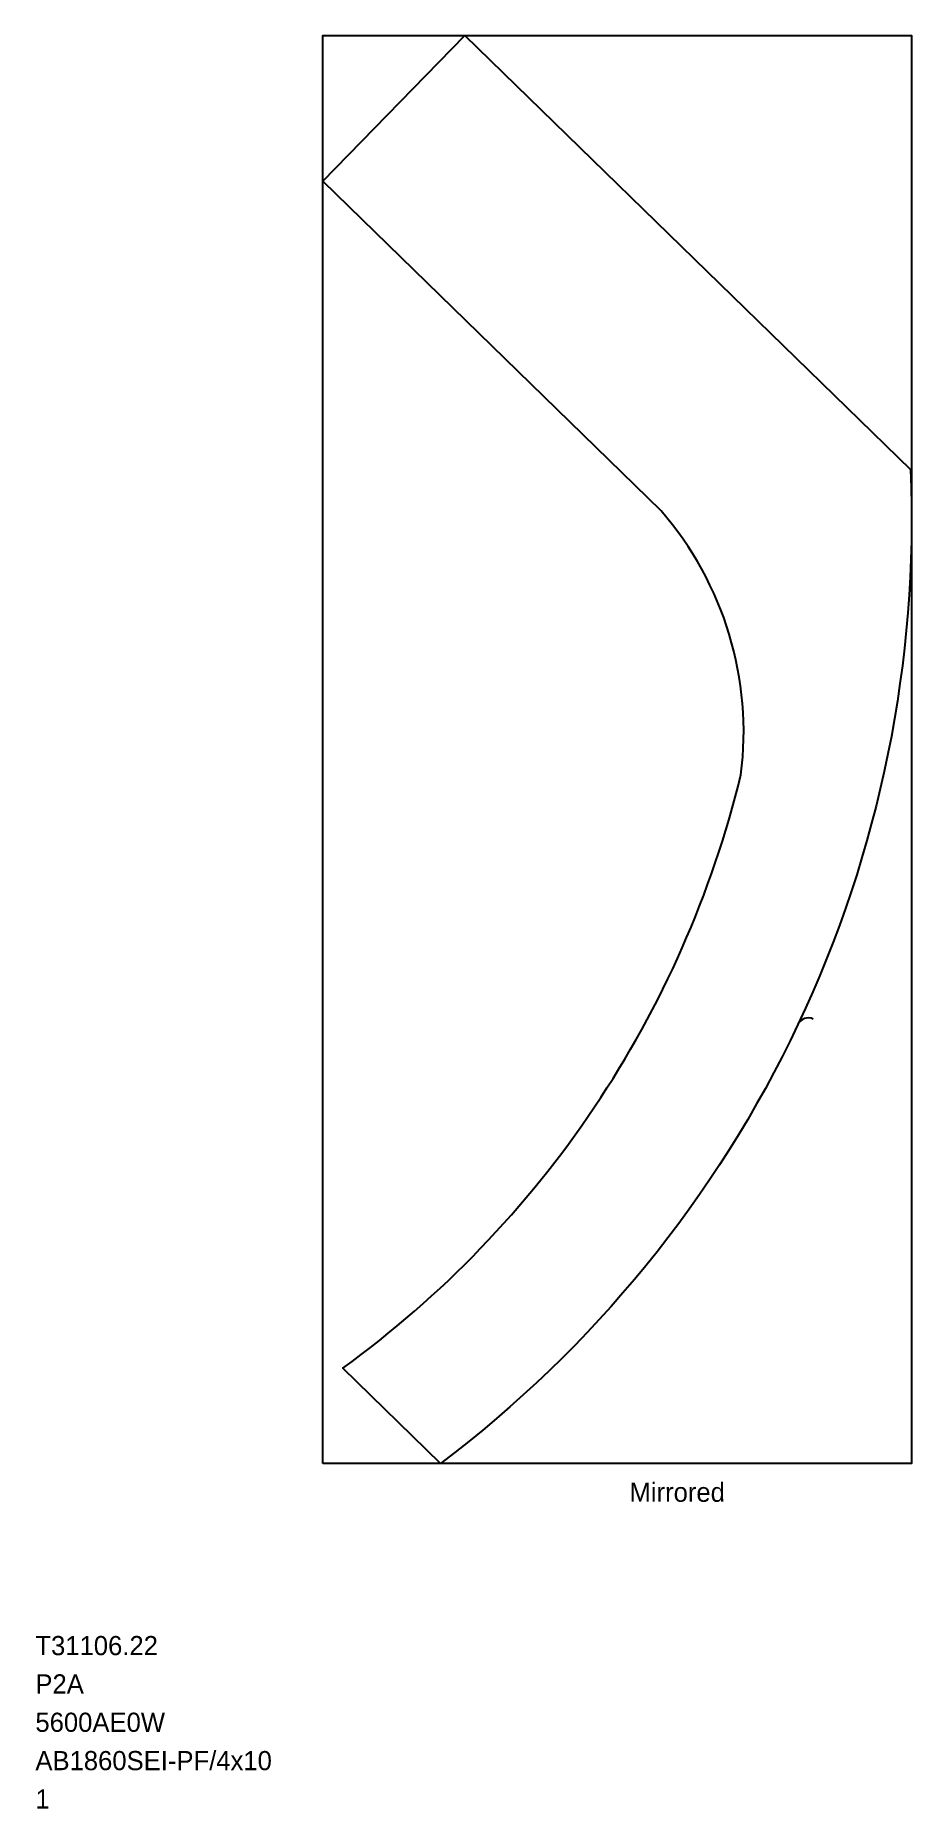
# Model space of a CAD drawing. Header units: metres. Extents: x -7.5 to 15.4, y -9 to 37.2.
import ezdxf

# ---------------------------------------------------------------- set-up
doc = ezdxf.new("R2010")
doc.units = ezdxf.units.M

msp = doc.modelspace()

# ---------------------------------------------------------------- linework, layer by layer
at = {"layer": 'BORDER_Z0P04', "color": 7}
msp.add_lwpolyline([(0, 0), (0, 37.2425), (15.3583, 37.2425), (15.3583, 0)], close=True, dxfattribs=at)
at = {"layer": 'ROUTE_Z0P25LT130RAMP', "color": 3}
msp.add_lwpolyline([(12.795008, 11.590688, 0.414213562), (12.395524, 11.447819, -0.121440287), (3.069134, -0.000003), (0.519457, 2.482679, 0.17762168), (10.908338, 17.958606, 0.213304902), (8.826196, 24.845071), (0, 33.439354), (3.703216, 37.2425), (15.332519, 25.918764, -0.121440287), (12.395524, 11.447819)], format="xyb", dxfattribs=at)

# ---------------------------------------------------------------- texts
at = {"layer": 'DESCRIPTION', "color": 1}
msp.add_text('P2A', height=0.5, dxfattribs=at).set_placement((-7.5, -6))
at = {"layer": 'FILENAME', "color": 1}
msp.add_text('5600AE0W', height=0.5, dxfattribs=at).set_placement((-7.5, -7))
at = {"layer": 'ITEMNUMBER', "color": 1}
msp.add_text('T31106.22', height=0.5, dxfattribs=at).set_placement((-7.5, -5))
at = {"layer": 'MATERIALNAME', "color": 1}
msp.add_text('AB1860SEI-PF/4x10', height=0.5, dxfattribs=at).set_placement((-7.5, -8))
at = {"layer": 'Qty', "color": 1}
msp.add_text('1', height=0.5, dxfattribs=at).set_placement((-7.5, -9))
at = {"layer": 'RUNFIELD', "color": 1}
msp.add_text('Mirrored', height=0.5, dxfattribs=at).set_placement((8, -1))

doc.saveas('drawing.dxf')
